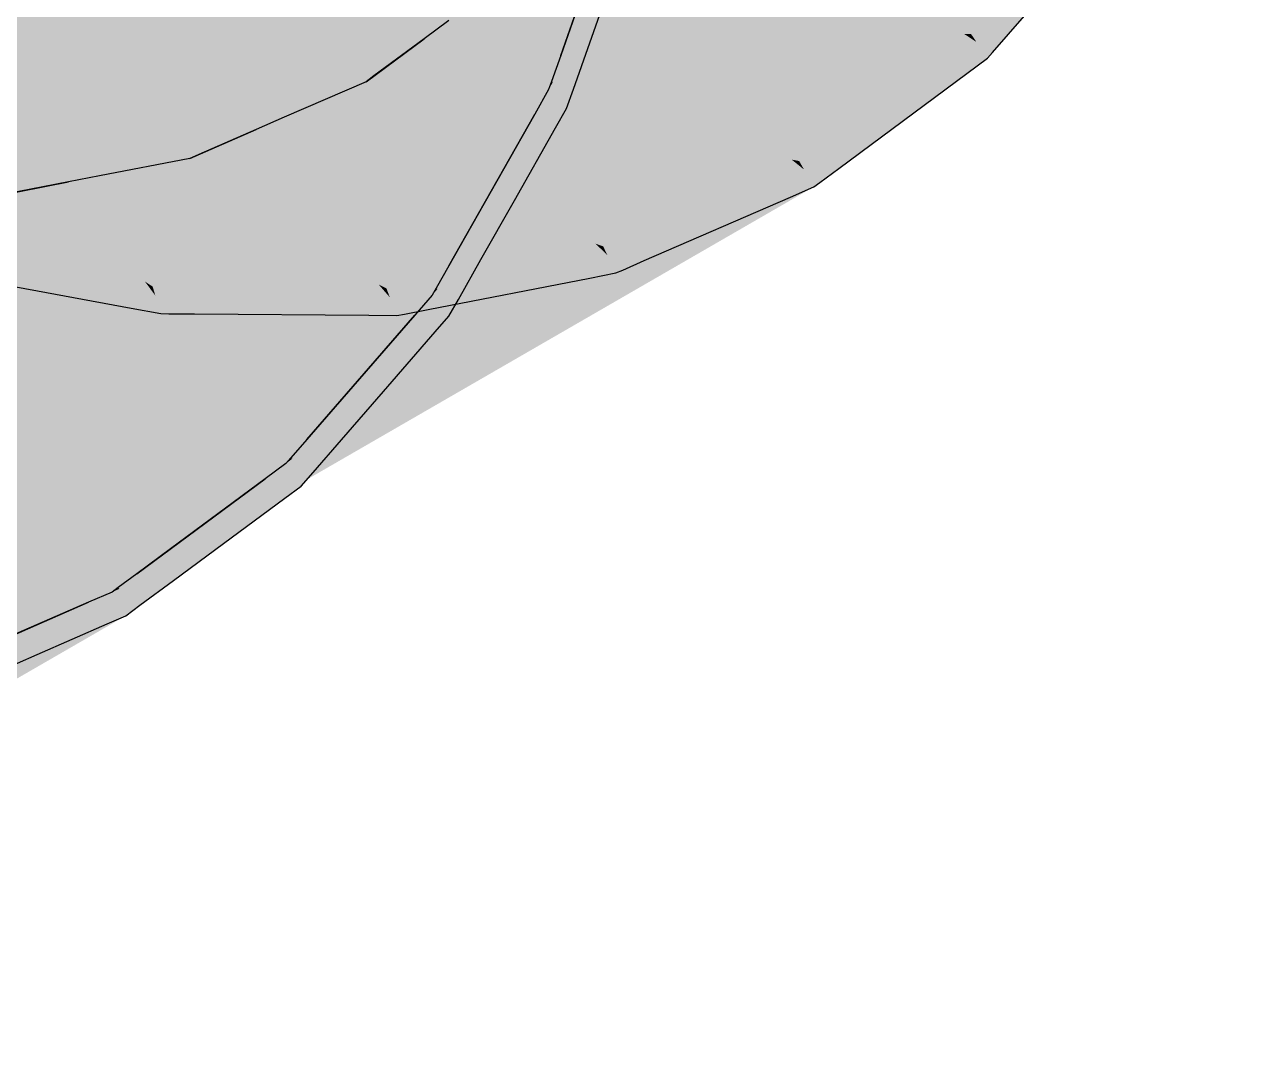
# Model space of a CAD drawing. Extents: x 0 to 420, y 0 to 297.
# Drawn here: x 328.97 to 346.88, y 187.16 to 202.12 of the extents above; entities that cross this region are included whole.
import ezdxf

# ---------------------------------------------------------------- set-up
doc = ezdxf.new("R2010")
doc.units = 0
doc.layers.add('SOMBRA', color=8, linetype='CONTINUOUS')
doc.layers.add('VISIBLE', color=7, linetype='CONTINUOUS')

msp = doc.modelspace()

# ---------------------------------------------------------------- linework, layer by layer
at = {"layer": 'SOMBRA', "color": 254}
for points in [[(319.1689, 200.1319), (341.3993, 214.4086), (341.0892, 212.7876)], [(319.1689, 200.1319), (319.479, 201.7529), (341.3993, 214.4086)], [(319.0626, 199.5762), (341.0892, 212.7876), (340.9829, 212.2319)], [(319.0626, 199.5762), (319.1689, 200.1319), (341.0892, 212.7876)], [(340.7656, 211.0958), (319.0626, 199.5762), (340.9829, 212.2319)], [(319.0072, 199.2865), (340.7656, 211.0958), (340.7316, 210.9183)], [(340.7656, 211.0958), (319.0072, 199.2865), (319.0626, 199.5762)], [(318.3004, 196.8196), (340.7316, 210.9183), (340.2207, 209.4753)], [(318.3004, 196.8196), (318.8113, 198.2626), (340.7316, 210.9183)], [(319.0072, 199.2865), (340.7316, 210.9183), (318.8113, 198.2626)], [(318.1253, 196.325), (340.2207, 209.4753), (340.0456, 208.9807)], [(318.1253, 196.325), (318.3004, 196.8196), (340.2207, 209.4753)], [(339.6875, 207.9694), (318.1253, 196.325), (340.0456, 208.9807)], [(318.034, 196.0671), (339.6875, 207.9694), (339.6316, 207.8115)], [(339.6875, 207.9694), (318.034, 196.0671), (318.1253, 196.325)], [(317.0082, 193.9155), (339.6316, 207.8115), (338.9286, 206.5712)], [(317.0082, 193.9155), (317.7113, 195.1558), (339.6316, 207.8115)], [(318.034, 196.0671), (339.6316, 207.8115), (317.7113, 195.1558)], [(316.7673, 193.4904), (338.9286, 206.5712), (338.6876, 206.1461)], [(316.7673, 193.4904), (317.0082, 193.9155), (338.9286, 206.5712)], [(338.1949, 205.277), (316.7673, 193.4904), (338.6876, 206.1461)], [(316.6416, 193.2688), (338.1949, 205.277), (338.1179, 205.1412)], [(338.1949, 205.277), (316.6416, 193.2688), (316.7673, 193.4904)], [(315.3145, 191.4693), (338.1179, 205.1412), (337.2349, 204.125)], [(315.3145, 191.4693), (316.1976, 192.4855), (338.1179, 205.1412)], [(316.6416, 193.2688), (338.1179, 205.1412), (316.1976, 192.4855)], [(315.0119, 191.1209), (337.2349, 204.125), (336.9322, 203.7766)], [(315.0119, 191.1209), (315.3145, 191.4693), (337.2349, 204.125)], [(336.3133, 203.0644), (315.0119, 191.1209), (336.9322, 203.7766)], [(313.2483, 189.5227), (336.2166, 202.9532), (335.1686, 202.1784)], [(313.2483, 189.5227), (314.2963, 190.2975), (336.2166, 202.9532)], [(314.854, 190.9393), (336.2166, 202.9532), (314.2963, 190.2975)], [(314.854, 190.9393), (336.3133, 203.0644), (336.2166, 202.9532)], [(336.3133, 203.0644), (314.854, 190.9393), (315.0119, 191.1209)], [(312.8891, 189.2571), (335.1686, 202.1784), (334.8094, 201.9128)], [(312.8891, 189.2571), (313.2483, 189.5227), (335.1686, 202.1784)], [(334.0749, 201.3697), (312.8891, 189.2571), (334.8094, 201.9128)], [(312.7018, 189.1186), (334.0749, 201.3697), (333.9602, 201.2849)], [(334.0749, 201.3697), (312.7018, 189.1186), (312.8891, 189.2571)], [(310.8448, 188.109), (333.9602, 201.2849), (332.7651, 200.7647)], [(310.8448, 188.109), (312.0398, 188.6292), (333.9602, 201.2849)], [(312.7018, 189.1186), (333.9602, 201.2849), (312.0398, 188.6292)], [(310.4352, 187.9307), (332.7651, 200.7647), (332.3555, 200.5864)], [(310.4352, 187.9307), (310.8448, 188.109), (332.7651, 200.7647)], [(331.518, 200.2218), (310.4352, 187.9307), (332.3555, 200.5864)], [(310.2216, 187.8377), (331.518, 200.2218), (331.3872, 200.1649)], [(331.518, 200.2218), (310.2216, 187.8377), (310.4352, 187.9307)], [(308.1452, 187.2525), (331.3872, 200.1649), (330.0655, 199.9082)], [(308.1452, 187.2525), (309.4668, 187.5092), (331.3872, 200.1649)], [(310.2216, 187.8377), (331.3872, 200.1649), (309.4668, 187.5092)], [(307.6922, 187.1646), (330.0655, 199.9082), (329.6125, 199.8203)], [(307.6922, 187.1646), (308.1452, 187.2525), (330.0655, 199.9082)], [(328.6863, 199.6404), (307.6922, 187.1646), (329.6125, 199.8203)]]:
    msp.add_solid(points, dxfattribs=at)
at = {"layer": 'SOMBRA', "color": 253}
for points in [[(319.5446, 202.8718), (341.3993, 214.4086), (319.479, 201.7529)], [(329.7149, 202.0861), (325.4834, 207.529), (325.2895, 208.4767)], [(329.7149, 202.0861), (325.2895, 208.4767), (329.1219, 204.0817)], [(332.7843, 202.0618), (328.2498, 207.0161), (327.9631, 207.981)], [(332.7843, 202.0618), (327.9631, 207.981), (332.0094, 204.0589)], [(329.7149, 202.0861), (328.2098, 202.3651), (325.4834, 207.529)], [(331.3587, 202.0731), (329.1219, 204.0817), (328.2498, 207.0161)], [(332.7843, 202.0618), (331.3587, 202.0731), (328.2498, 207.0161)], [(338.0208, 204.0936), (336.8031, 201.6686), (337.7159, 204.2466)], [(330.8701, 202.0769), (329.7149, 202.0861), (329.1219, 204.0817)], [(331.3587, 202.0731), (330.8701, 202.0769), (329.1219, 204.0817)], [(333.8552, 202.2698), (332.7843, 202.0618), (332.0094, 204.0589)], [(338.0208, 204.0936), (336.9443, 201.7301), (336.8031, 201.6686)], [(338.0208, 204.0936), (337.5826, 202.8562), (336.9443, 201.7301)], [(340.5106, 203.5622), (341.5756, 203.769), (342.7964, 201.9826)], [(344.9231, 203.7937), (342.7964, 201.9826), (341.5756, 203.769)], [(344.9231, 203.7937), (343.3455, 201.9782), (342.7964, 201.9826)], [(340.5106, 203.5622), (342.6948, 201.9834), (340.9928, 203.0948)], [(340.5106, 203.5622), (342.7964, 201.9826), (342.6948, 201.9834)], [(337.2555, 202.9301), (338.5248, 203.1766), (339.1978, 202.011)], [(340.9928, 203.0948), (339.1978, 202.011), (338.5248, 203.1766)], [(340.9928, 203.0948), (342.1349, 201.9878), (339.1978, 202.011)], [(340.9928, 203.0948), (342.6948, 201.9834), (342.1349, 201.9878)], [(337.2555, 202.9301), (337.8548, 202.0217), (336.8313, 202.8477)], [(337.2555, 202.9301), (338.049, 202.0201), (337.8548, 202.0217)], [(337.2555, 202.9301), (339.1978, 202.011), (338.049, 202.0201)], [(337.8548, 202.0217), (335.6298, 202.6144), (336.8313, 202.8477)], [(336.9443, 201.7301), (337.5826, 202.8562), (337.2275, 201.8534)], [(334.3082, 202.3577), (335.6298, 202.6144), (335.907, 202.0371)], [(337.8548, 202.0217), (335.907, 202.0371), (335.6298, 202.6144)], [(328.2098, 202.3651), (329.8892, 201.4996), (328.3919, 202.0201)], [(328.2098, 202.3651), (329.7149, 202.0861), (329.8892, 201.4996)], [(334.0803, 202.0515), (332.7843, 202.0618), (333.8552, 202.2698)], [(334.3082, 202.3577), (334.0803, 202.0515), (333.8552, 202.2698)], [(334.3082, 202.3577), (334.5379, 202.0479), (334.0803, 202.0515)], [(334.3082, 202.3577), (335.907, 202.0371), (334.5379, 202.0479)], [(329.311, 200.2794), (326.8385, 200.9071), (326.5921, 202.1108)], [(329.311, 200.2794), (326.5921, 202.1108), (328.7593, 201.0236)], [(328.3919, 202.0201), (328.9753, 200.9153), (328.7593, 201.0236)], [(328.3919, 202.0201), (330.2534, 200.2741), (328.9753, 200.9153)], [(328.3919, 202.0201), (329.8892, 201.4996), (330.2534, 200.2741)], [(332.0193, 200.759), (329.8892, 201.4996), (329.7149, 202.0861)], [(331.0833, 201.8324), (329.7149, 202.0861), (330.8701, 202.0769)], [(332.0193, 200.759), (329.7149, 202.0861), (331.0833, 201.8324)], [(331.3587, 202.0731), (331.0833, 201.8324), (330.8701, 202.0769)], [(331.3587, 202.0731), (331.5664, 201.7429), (331.0833, 201.8324)], [(331.3587, 202.0731), (333.012, 201.4749), (331.5664, 201.7429)], [(331.3587, 202.0731), (332.7843, 202.0618), (333.012, 201.4749)], [(335.0685, 201.0936), (333.012, 201.4749), (332.7843, 202.0618)], [(335.0685, 201.0936), (332.7843, 202.0618), (334.0803, 202.0515)], [(334.5379, 202.0479), (335.0685, 201.0936), (334.0803, 202.0515)], [(334.5379, 202.0479), (335.2735, 201.0556), (335.0685, 201.0936)], [(334.5379, 202.0479), (336.4864, 200.8308), (335.2735, 201.0556)], [(334.5379, 202.0479), (335.907, 202.0371), (336.4864, 200.8308)], [(338.5056, 201.4965), (336.4864, 200.8308), (335.907, 202.0371)], [(338.5056, 201.4965), (335.907, 202.0371), (337.8548, 202.0217)], [(338.049, 202.0201), (338.5056, 201.4965), (337.8548, 202.0217)], [(338.049, 202.0201), (340.1786, 200.1463), (338.5056, 201.4965)], [(338.049, 202.0201), (340.2859, 200.1264), (340.1786, 200.1463)], [(338.049, 202.0201), (339.1978, 202.011), (340.2859, 200.1264)], [(342.738, 201.4032), (340.2859, 200.1264), (339.1978, 202.011)], [(342.738, 201.4032), (339.1978, 202.011), (342.1349, 201.9878)], [(331.5664, 201.7429), (332.0193, 200.759), (331.0833, 201.8324)], [(336.9443, 201.7301), (337.2275, 201.8534), (336.9881, 201.1772)], [(342.8773, 201.8642), (342.738, 201.4032), (342.1349, 201.9878)], [(342.8773, 201.8642), (342.1349, 201.9878), (342.6948, 201.9834)], [(342.7964, 201.9826), (342.8773, 201.8642), (342.6948, 201.9834)], [(342.8773, 201.8642), (343.0398, 201.6264), (342.738, 201.4032)], [(343.3455, 201.9782), (342.8773, 201.8642), (342.7964, 201.9826)], [(343.3455, 201.9782), (343.1128, 201.7104), (342.8773, 201.8642)], [(343.1128, 201.7104), (343.0398, 201.6264), (342.8773, 201.8642)], [(331.5664, 201.7429), (332.2316, 200.6852), (332.0193, 200.759)], [(331.5664, 201.7429), (333.4878, 200.2485), (332.2316, 200.6852)], [(331.5664, 201.7429), (333.012, 201.4749), (333.4878, 200.2485)], [(336.9443, 201.7301), (336.6897, 201.281), (336.6685, 201.2884)], [(336.9443, 201.7301), (336.6685, 201.2884), (336.8031, 201.6686)], [(336.9443, 201.7301), (336.9881, 201.1772), (336.6897, 201.281)], [(332.6143, 200.0767), (330.2534, 200.2741), (329.8892, 201.4996)], [(332.6143, 200.0767), (329.8892, 201.4996), (332.0193, 200.759)], [(335.6968, 200.4846), (333.4878, 200.2485), (333.012, 201.4749)], [(335.6968, 200.4846), (333.012, 201.4749), (335.0685, 201.0936)], [(338.5056, 201.4965), (339.5874, 200.2559), (336.4864, 200.8308)], [(338.5056, 201.4965), (340.1786, 200.1463), (339.5874, 200.2559)], [(342.738, 201.4032), (340.8656, 200.0189), (340.2859, 200.1264)], [(336.8876, 200.8932), (336.4238, 200.8118), (336.6263, 201.169)], [(336.6897, 201.281), (336.6263, 201.169), (336.6685, 201.2884)], [(336.9881, 201.1772), (336.6263, 201.169), (336.6897, 201.281)], [(336.9881, 201.1772), (336.8876, 200.8932), (336.6263, 201.169)], [(328.9753, 200.9153), (329.311, 200.2794), (328.7593, 201.0236)], [(335.2735, 201.0556), (335.6968, 200.4846), (335.0685, 201.0936)], [(335.2735, 201.0556), (337.3121, 198.9189), (335.6968, 200.4846)], [(335.2735, 201.0556), (337.4231, 198.8803), (337.3121, 198.9189)], [(335.2735, 201.0556), (336.4864, 200.8308), (337.4231, 198.8803)], [(330.5262, 197.9778), (327.2367, 198.9609), (326.8385, 200.9071)], [(330.5262, 197.9778), (326.8385, 200.9071), (330.1062, 198.7732)], [(329.311, 200.2794), (330.1062, 198.7732), (326.8385, 200.9071)], [(328.9753, 200.9153), (330.7293, 198.3663), (329.311, 200.2794)], [(328.9753, 200.9153), (330.8423, 198.2925), (330.7293, 198.3663)], [(328.9753, 200.9153), (330.2534, 200.2741), (330.8423, 198.2925)], [(332.2316, 200.6852), (332.6143, 200.0767), (332.0193, 200.759)], [(336.7286, 200.6128), (335.1678, 198.5962), (336.4238, 200.8118)], [(336.8876, 200.8932), (336.7286, 200.6128), (336.4238, 200.8118)], [(340.1586, 199.6008), (337.4231, 198.8803), (336.4864, 200.8308)], [(340.1586, 199.6008), (336.4864, 200.8308), (339.5874, 200.2559)], [(332.2316, 200.6852), (334.1442, 198.3222), (332.6143, 200.0767)], [(332.2316, 200.6852), (334.2572, 198.2655), (334.1442, 198.3222)], [(332.2316, 200.6852), (333.4878, 200.2485), (334.2572, 198.2655)], [(336.7286, 200.6128), (335.3239, 198.6265), (335.1678, 198.5962)], [(336.7286, 200.6128), (336.1258, 199.5492), (335.3239, 198.6265)], [(335.6968, 200.4846), (336.6997, 199.1318), (333.4878, 200.2485)], [(335.6968, 200.4846), (337.3121, 198.9189), (336.6997, 199.1318)], [(329.311, 200.2794), (330.7293, 198.3663), (330.1062, 198.7732)], [(334, 197.8734), (330.8423, 198.2925), (330.2534, 200.2741)], [(332.6143, 200.0767), (333.5212, 198.6347), (330.2534, 200.2741)], [(334, 197.8734), (330.2534, 200.2741), (333.5212, 198.6347)], [(337.2293, 198.4175), (334.2572, 198.2655), (333.4878, 200.2485)], [(337.2293, 198.4175), (333.4878, 200.2485), (336.6997, 199.1318)], [(340.3579, 200.0016), (340.1586, 199.6008), (339.5874, 200.2559)], [(340.3579, 200.0016), (339.5874, 200.2559), (340.1786, 200.1463)], [(332.6143, 200.0767), (334.1442, 198.3222), (333.5212, 198.6347)], [(340.2859, 200.1264), (340.3579, 200.0016), (340.1786, 200.1463)], [(340.8656, 200.0189), (340.3579, 200.0016), (340.2859, 200.1264)], [(340.3579, 200.0016), (340.5028, 199.7507), (340.1586, 199.6008)], [(340.8656, 200.0189), (340.5894, 199.8147), (340.3579, 200.0016)], [(340.5894, 199.8147), (340.5028, 199.7507), (340.3579, 200.0016)], [(335.3239, 198.6265), (336.1258, 199.5492), (335.6372, 198.6873)], [(340.1586, 199.6008), (338.0237, 198.6715), (337.4231, 198.8803)], [(337.4852, 198.7511), (337.2293, 198.4175), (336.6997, 199.1318)], [(337.4852, 198.7511), (336.6997, 199.1318), (337.3121, 198.9189)], [(330.5262, 197.9778), (327.8372, 198.4763), (327.2367, 198.9609)], [(337.4231, 198.8803), (337.4852, 198.7511), (337.3121, 198.9189)], [(338.0237, 198.6715), (337.4852, 198.7511), (337.4231, 198.8803)], [(330.8813, 198.1613), (330.5262, 197.9778), (330.1062, 198.7732)], [(330.8813, 198.1613), (330.1062, 198.7732), (330.7293, 198.3663)], [(334.3082, 198.1342), (334, 197.8734), (333.5212, 198.6347)], [(334.3082, 198.1342), (333.5212, 198.6347), (334.1442, 198.3222)], [(335.3239, 198.6265), (335.0041, 198.2585), (334.9826, 198.2693)], [(335.3239, 198.6265), (334.9826, 198.2693), (335.1678, 198.5962)], [(335.3239, 198.6265), (335.3078, 198.1062), (335.0041, 198.2585)], [(335.3239, 198.6265), (335.6372, 198.6873), (335.3078, 198.1062)], [(337.4852, 198.7511), (337.6099, 198.4914), (337.2293, 198.4175)], [(337.7087, 198.5344), (337.6099, 198.4914), (337.4852, 198.7511)], [(338.0237, 198.6715), (337.7087, 198.5344), (337.4852, 198.7511)], [(330.8423, 198.2925), (330.8813, 198.1613), (330.7293, 198.3663)], [(331.4532, 197.8935), (330.8813, 198.1613), (330.8423, 198.2925)], [(334, 197.8734), (331.4532, 197.8935), (330.8423, 198.2925)], [(334.2572, 198.2655), (334.3082, 198.1342), (334.1442, 198.3222)], [(337.2293, 198.4175), (334.8682, 197.959), (334.2572, 198.2655)], [(334.8682, 197.959), (334.3082, 198.1342), (334.2572, 198.2655)], [(335.0041, 198.2585), (334.9244, 198.1668), (334.9826, 198.2693)], [(335.3078, 198.1062), (334.9244, 198.1668), (335.0041, 198.2585)], [(330.8813, 198.1613), (330.9597, 197.8974), (330.5262, 197.9778)], [(331.0775, 197.8965), (330.9597, 197.8974), (330.8813, 198.1613)], [(331.4532, 197.8935), (331.0775, 197.8965), (330.8813, 198.1613)], [(334.3082, 198.1342), (334.4106, 197.8701), (334, 197.8734)], [(334.5199, 197.8914), (334.4106, 197.8701), (334.3082, 198.1342)], [(334.8682, 197.959), (334.5199, 197.8914), (334.3082, 198.1342)], [(335.1694, 197.8621), (334.6701, 197.8741), (334.9244, 198.1668)], [(335.3078, 198.1062), (335.1694, 197.8621), (334.9244, 198.1668)], [(334.9697, 197.6323), (333.0925, 196.0586), (334.6701, 197.8741)], [(335.1694, 197.8621), (334.9697, 197.6323), (334.6701, 197.8741)], [(334.9697, 197.6323), (333.2608, 196.0573), (333.0925, 196.0586)], [(334.9697, 197.6323), (334.2124, 196.7608), (333.2608, 196.0573)], [(333.2608, 196.0573), (334.2124, 196.7608), (333.5988, 196.0546)], [(333.2608, 196.0573), (332.8598, 195.7908), (333.0925, 196.0586)], [(333.2608, 196.0573), (332.8813, 195.7767), (332.8598, 195.7908)], [(333.2608, 196.0573), (333.185, 195.5784), (332.8813, 195.7767)], [(333.2608, 196.0573), (333.5988, 196.0546), (333.185, 195.5784)], [(332.8813, 195.7767), (332.7867, 195.7068), (332.8598, 195.7908)], [(333.185, 195.5784), (332.7867, 195.7068), (332.8813, 195.7767)], [(333.0111, 195.3784), (332.4849, 195.4836), (332.7867, 195.7068)], [(333.185, 195.5784), (333.0111, 195.3784), (332.7867, 195.7068)], [(332.7742, 195.2032), (330.6126, 194.0993), (332.4849, 195.4836)], [(333.0111, 195.3784), (332.7742, 195.2032), (332.4849, 195.4836)], [(332.7742, 195.2032), (330.7903, 194.0664), (330.6126, 194.0993)], [(332.7742, 195.2032), (331.8755, 194.5387), (330.7903, 194.0664)], [(330.7903, 194.0664), (331.8755, 194.5387), (331.1471, 194.0002)], [(330.7903, 194.0664), (330.3364, 193.8951), (330.6126, 194.0993)], [(330.7903, 194.0664), (330.3576, 193.878), (330.3364, 193.8951)], [(330.7903, 194.0664), (330.656, 193.6372), (330.3576, 193.878)], [(330.7903, 194.0664), (331.1471, 194.0002), (330.656, 193.6372)], [(330.4497, 193.4847), (329.9055, 193.6812), (330.2497, 193.8311)], [(330.3576, 193.878), (330.2497, 193.8311), (330.3364, 193.8951)], [(330.656, 193.6372), (330.2497, 193.8311), (330.3576, 193.878)], [(330.656, 193.6372), (330.4497, 193.4847), (330.2497, 193.8311)], [(330.1795, 193.367), (327.7706, 192.7519), (329.9055, 193.6812)], [(330.4497, 193.4847), (330.1795, 193.367), (329.9055, 193.6812)], [(330.1795, 193.367), (327.9547, 192.6879), (327.7706, 192.7519)], [(330.1795, 193.367), (329.1547, 192.921), (327.9547, 192.6879)], [(327.9547, 192.6879), (329.1547, 192.921), (328.3242, 192.5594)]]:
    msp.add_solid(points, dxfattribs=at)
at = {"layer": 'SOMBRA', "color": 252}
for points in [[(346.6768, 206.7314), (346.8793, 207.0886), (336.6263, 201.169)], [(336.6685, 201.2884), (336.6263, 201.169), (346.8793, 207.0886)], [(336.6685, 201.2884), (346.8793, 207.0886), (345.8829, 206.6083)], [(341.0724, 202.0052), (346.6768, 206.7314), (336.4238, 200.8118)], [(346.6768, 206.7314), (336.6263, 201.169), (336.4238, 200.8118)], [(341.0724, 202.0052), (345.4209, 204.5158), (346.6768, 206.7314)], [(336.8031, 201.6686), (336.6685, 201.2884), (345.8829, 206.6083)], [(336.8031, 201.6686), (345.8829, 206.6083), (342.7075, 205.0775)], [(332.7651, 200.7647), (328.6004, 205.9674), (329.0566, 205.0176)], [(332.7651, 200.7647), (332.8643, 203.1829), (328.6004, 205.9674)], [(334.8094, 201.9128), (331.253, 205.9738), (332.8643, 203.1829)], [(334.8094, 201.9128), (335.1686, 202.1784), (331.253, 205.9738)], [(330.0655, 199.9082), (326.2528, 205.5115), (326.6274, 204.5459)], [(330.0655, 199.9082), (330.4438, 202.1292), (326.2528, 205.5115)], [(336.8031, 201.6686), (342.7075, 205.0775), (337.0433, 202.347)], [(332.3555, 200.5864), (329.0566, 205.0176), (330.4438, 202.1292)], [(332.3555, 200.5864), (332.7651, 200.7647), (329.0566, 205.0176)], [(329.6125, 199.8203), (326.6274, 204.5459), (327.7668, 201.6094)], [(329.6125, 199.8203), (330.0655, 199.9082), (326.6274, 204.5459)], [(338.0208, 204.0936), (338.1363, 204.4199), (328.2368, 198.7044)], [(328.2978, 199.0235), (328.2368, 198.7044), (338.1363, 204.4199)], [(328.2978, 199.0235), (338.1363, 204.4199), (337.4, 204.2787)], [(341.0724, 202.0052), (345.2356, 204.1889), (345.4209, 204.5158)], [(328.4431, 199.7831), (328.2978, 199.0235), (337.4, 204.2787)], [(328.4431, 199.7831), (337.4, 204.2787), (335.6474, 203.9425)], [(341.0724, 202.0052), (344.1971, 203.5893), (345.2356, 204.1889)], [(338.0208, 204.0936), (328.2368, 198.7044), (329.0371, 198.9069)], [(337.5826, 202.8562), (338.0208, 204.0936), (329.0371, 198.9069)], [(344.9231, 203.7937), (345.1775, 204.0864), (334.9244, 198.1668)], [(334.9826, 198.2693), (334.9244, 198.1668), (345.1775, 204.0864)], [(334.9826, 198.2693), (345.1775, 204.0864), (344.1971, 203.5893)], [(328.4431, 199.7831), (335.6474, 203.9425), (333.0479, 203.4439)], [(338.9968, 199.4675), (344.9231, 203.7937), (334.6701, 197.8741)], [(344.9231, 203.7937), (334.9244, 198.1668), (334.6701, 197.8741)], [(338.9968, 199.4675), (343.3455, 201.9782), (344.9231, 203.7937)], [(328.4431, 199.7831), (333.0479, 203.4439), (328.6586, 200.9097)], [(333.0479, 203.4439), (328.9246, 202.2999), (328.6586, 200.9097)], [(335.1678, 198.5962), (334.9826, 198.2693), (344.1971, 203.5893)], [(335.1678, 198.5962), (344.1971, 203.5893), (341.0724, 202.0052)], [(332.7651, 200.7647), (333.9602, 201.2849), (332.8643, 203.1829)], [(333.9602, 201.2849), (334.8094, 201.9128), (332.8643, 203.1829)], [(337.5826, 202.8562), (329.0371, 198.9069), (332.0724, 199.6749)], [(334.5323, 200.2973), (337.5826, 202.8562), (332.0724, 199.6749)], [(334.5323, 200.2973), (337.2275, 201.8534), (337.5826, 202.8562)], [(330.0655, 199.9082), (331.3872, 200.1649), (330.4438, 202.1292)], [(331.3872, 200.1649), (332.3555, 200.5864), (330.4438, 202.1292)], [(334.5323, 200.2973), (336.9881, 201.1772), (337.2275, 201.8534)], [(335.1678, 198.5962), (341.0724, 202.0052), (335.4983, 199.1792)], [(341.0724, 202.0052), (336.4238, 200.8118), (335.4983, 199.1792)], [(338.9968, 199.4675), (343.1128, 201.7104), (343.3455, 201.9782)], [(338.9968, 199.4675), (342.0742, 201.1108), (343.1128, 201.7104)], [(342.0742, 201.1108), (343.0398, 201.6264), (343.1128, 201.7104)], [(328.5416, 199.6123), (329.6125, 199.8203), (327.7668, 201.6094)], [(342.738, 201.4032), (343.0398, 201.6264), (332.7867, 195.7068)], [(332.8598, 195.7908), (332.7867, 195.7068), (343.0398, 201.6264)], [(332.8598, 195.7908), (343.0398, 201.6264), (342.0742, 201.1108)], [(336.5171, 197.5083), (342.738, 201.4032), (332.4849, 195.4836)], [(342.738, 201.4032), (332.7867, 195.7068), (332.4849, 195.4836)], [(336.5171, 197.5083), (340.8656, 200.0189), (342.738, 201.4032)], [(334.5323, 200.2973), (336.1908, 200.7169), (336.9881, 201.1772)], [(336.1908, 200.7169), (336.8876, 200.8932), (336.9881, 201.1772)], [(333.0925, 196.0586), (332.8598, 195.7908), (342.0742, 201.1108)], [(333.0925, 196.0586), (342.0742, 201.1108), (338.9968, 199.4675)], [(336.7286, 200.6128), (336.8876, 200.8932), (326.9881, 195.1777)], [(327.0886, 195.4618), (326.9881, 195.1777), (336.8876, 200.8932)], [(327.0886, 195.4618), (336.8876, 200.8932), (336.1908, 200.7169)], [(336.7286, 200.6128), (326.9881, 195.1777), (327.745, 195.4261)], [(327.328, 196.1379), (327.0886, 195.4618), (336.1908, 200.7169)], [(327.328, 196.1379), (336.1908, 200.7169), (334.5323, 200.2973)], [(336.1258, 199.5492), (336.7286, 200.6128), (327.745, 195.4261)], [(327.328, 196.1379), (334.5323, 200.2973), (332.0724, 199.6749)], [(336.5171, 197.5083), (340.5894, 199.8147), (340.8656, 200.0189)], [(340.1586, 199.6008), (340.5028, 199.7507), (330.2497, 193.8311)], [(330.3364, 193.8951), (330.2497, 193.8311), (340.5028, 199.7507)], [(330.3364, 193.8951), (340.5028, 199.7507), (339.551, 199.2152)], [(336.5171, 197.5083), (339.551, 199.2152), (340.5894, 199.8147)], [(339.551, 199.2152), (340.5028, 199.7507), (340.5894, 199.8147)], [(327.328, 196.1379), (332.0724, 199.6749), (327.6831, 197.1407)], [(332.0724, 199.6749), (328.1213, 198.3782), (327.6831, 197.1407)], [(336.1258, 199.5492), (327.745, 195.4261), (330.6156, 196.3679)], [(332.0724, 199.6749), (329.0371, 198.9069), (328.1213, 198.3782)], [(333.6749, 196.1608), (340.1586, 199.6008), (329.9055, 193.6812)], [(340.1586, 199.6008), (330.2497, 193.8311), (329.9055, 193.6812)], [(332.942, 197.1312), (336.1258, 199.5492), (330.6156, 196.3679)], [(332.942, 197.1312), (335.6372, 198.6873), (336.1258, 199.5492)], [(333.6749, 196.1608), (338.0237, 198.6715), (340.1586, 199.6008)], [(333.0925, 196.0586), (338.9968, 199.4675), (333.5076, 196.5363)], [(338.9968, 199.4675), (334.6701, 197.8741), (333.5076, 196.5363)], [(330.6126, 194.0993), (330.3364, 193.8951), (339.551, 199.2152)], [(330.6126, 194.0993), (339.551, 199.2152), (336.5171, 197.5083)], [(329.0371, 198.9069), (328.2368, 198.7044), (328.1213, 198.3782)], [(332.942, 197.1312), (335.3078, 198.1062), (335.6372, 198.6873)], [(333.6749, 196.1608), (337.7087, 198.5344), (338.0237, 198.6715)], [(323.4887, 195.9657), (327.8372, 198.4763), (330.5262, 197.9778)], [(337.2293, 198.4175), (337.6099, 198.4914), (327.3569, 192.5718)], [(327.4557, 192.6148), (327.3569, 192.5718), (337.6099, 198.4914)], [(327.4557, 192.6148), (337.6099, 198.4914), (336.6701, 197.9348)], [(333.6749, 196.1608), (336.6701, 197.9348), (337.7087, 198.5344)], [(336.6701, 197.9348), (337.6099, 198.4914), (337.7087, 198.5344)], [(330.5196, 195.4483), (337.2293, 198.4175), (326.9762, 192.4979)], [(337.2293, 198.4175), (327.3569, 192.5718), (326.9762, 192.4979)], [(330.5196, 195.4483), (334.8682, 197.959), (337.2293, 198.4175)], [(332.942, 197.1312), (334.5105, 197.6459), (335.3078, 198.1062)], [(334.5105, 197.6459), (335.1694, 197.8621), (335.3078, 198.1062)], [(323.4887, 195.9657), (330.5262, 197.9778), (320.2731, 192.0582)], [(330.5262, 197.9778), (320.7066, 191.9778), (320.2731, 192.0582)], [(330.5262, 197.9778), (330.9597, 197.8974), (320.7066, 191.9778)], [(320.8245, 191.9769), (320.7066, 191.9778), (330.9597, 197.8974)], [(320.8245, 191.9769), (330.9597, 197.8974), (330.039, 197.2969)], [(327.1046, 195.3829), (331.0775, 197.8965), (331.4532, 197.8935)], [(327.1046, 195.3829), (330.039, 197.2969), (331.0775, 197.8965)], [(327.1046, 195.3829), (331.4532, 197.8935), (334, 197.8734)], [(327.7706, 192.7519), (327.4557, 192.6148), (336.6701, 197.9348)], [(327.7706, 192.7519), (336.6701, 197.9348), (333.6749, 196.1608)], [(330.039, 197.2969), (330.9597, 197.8974), (331.0775, 197.8965)], [(330.5196, 195.4483), (334.5199, 197.8914), (334.8682, 197.959)], [(330.5196, 195.4483), (333.4813, 197.2917), (334.5199, 197.8914)], [(333.4813, 197.2917), (334.4106, 197.8701), (334.5199, 197.8914)], [(327.1046, 195.3829), (334, 197.8734), (323.747, 191.9538)], [(334, 197.8734), (324.1576, 191.9505), (323.747, 191.9538)], [(334, 197.8734), (334.4106, 197.8701), (324.1576, 191.9505)], [(324.2669, 191.9718), (324.1576, 191.9505), (334.4106, 197.8701)], [(324.2669, 191.9718), (334.4106, 197.8701), (333.4813, 197.2917)], [(334.9697, 197.6323), (335.1694, 197.8621), (325.2699, 192.1466)], [(325.4083, 192.3907), (325.2699, 192.1466), (335.1694, 197.8621)], [(325.4083, 192.3907), (335.1694, 197.8621), (334.5105, 197.6459)], [(334.9697, 197.6323), (325.2699, 192.1466), (325.9861, 192.4456)], [(325.7377, 192.9718), (325.4083, 192.3907), (334.5105, 197.6459)], [(325.7377, 192.9718), (334.5105, 197.6459), (332.942, 197.1312)], [(334.2124, 196.7608), (334.9697, 197.6323), (325.9861, 192.4456)], [(330.6126, 194.0993), (336.5171, 197.5083), (331.1052, 194.4636)], [(336.5171, 197.5083), (332.4849, 195.4836), (331.1052, 194.4636)], [(321.2002, 191.9739), (320.8245, 191.9769), (330.039, 197.2969)], [(321.2002, 191.9739), (330.039, 197.2969), (327.1046, 195.3829)], [(324.6151, 192.0394), (324.2669, 191.9718), (333.4813, 197.2917)], [(324.6151, 192.0394), (333.4813, 197.2917), (330.5196, 195.4483)], [(325.7377, 192.9718), (332.942, 197.1312), (330.6156, 196.3679)], [(334.2124, 196.7608), (325.9861, 192.4456), (328.7023, 193.5795)], [(330.9035, 194.4985), (334.2124, 196.7608), (328.7023, 193.5795)], [(330.9035, 194.4985), (333.5988, 196.0546), (334.2124, 196.7608)], [(325.7377, 192.9718), (330.6156, 196.3679), (326.2263, 193.8338)], [(330.6156, 196.3679), (326.8291, 194.8973), (326.2263, 193.8338)], [(330.6156, 196.3679), (327.745, 195.4261), (326.8291, 194.8973)], [(327.7706, 192.7519), (333.6749, 196.1608), (328.3324, 192.9965)], [(333.6749, 196.1608), (329.9055, 193.6812), (328.3324, 192.9965)], [(330.9035, 194.4985), (333.185, 195.5784), (333.5988, 196.0546)], [(330.9035, 194.4985), (332.3877, 195.1181), (333.185, 195.5784)], [(332.3877, 195.1181), (333.0111, 195.3784), (333.185, 195.5784)], [(324.6151, 192.0394), (330.5196, 195.4483), (325.2364, 192.16)], [(330.5196, 195.4483), (326.9762, 192.4979), (325.2364, 192.16)], [(332.7742, 195.2032), (333.0111, 195.3784), (323.1116, 189.6629)], [(323.2855, 189.863), (323.1116, 189.6629), (333.0111, 195.3784)], [(323.2855, 189.863), (333.0111, 195.3784), (332.3877, 195.1181)], [(332.7742, 195.2032), (323.1116, 189.6629), (323.7905, 190.0164)], [(323.6993, 190.3391), (323.2855, 189.863), (332.3877, 195.1181)], [(323.6993, 190.3391), (332.3877, 195.1181), (330.9035, 194.4985)], [(331.8755, 194.5387), (332.7742, 195.2032), (323.7905, 190.0164)], [(323.6993, 190.3391), (330.9035, 194.4985), (328.7023, 193.5795)], [(331.8755, 194.5387), (323.7905, 190.0164), (326.3653, 191.3574)], [(328.4519, 192.4442), (331.8755, 194.5387), (326.3653, 191.3574)], [(328.4519, 192.4442), (331.1471, 194.0002), (331.8755, 194.5387)], [(328.4519, 192.4442), (330.656, 193.6372), (331.1471, 194.0002)], [(328.4519, 192.4442), (329.8588, 193.1769), (330.656, 193.6372)], [(329.8588, 193.1769), (330.4497, 193.4847), (330.656, 193.6372)], [(330.1795, 193.367), (330.4497, 193.4847), (320.5503, 187.7692)], [(320.7565, 187.9217), (320.5503, 187.7692), (330.4497, 193.4847)], [(320.7565, 187.9217), (330.4497, 193.4847), (329.8588, 193.1769)], [(330.1795, 193.367), (320.5503, 187.7692), (321.1959, 188.1804)], [(329.1547, 192.921), (330.1795, 193.367), (321.1959, 188.1804)], [(321.2476, 188.2848), (320.7565, 187.9217), (329.8588, 193.1769)], [(321.2476, 188.2848), (329.8588, 193.1769), (328.4519, 192.4442)], [(329.1547, 192.921), (321.1959, 188.1804), (323.6446, 189.7397)], [(325.629, 191.0033), (329.1547, 192.921), (323.6446, 189.7397)], [(325.629, 191.0033), (328.3242, 192.5594), (329.1547, 192.921)]]:
    msp.add_solid(points, dxfattribs=at)
at = {"layer": 'VISIBLE'}
for p, q in [((336.8031, 201.6686), (337.7159, 204.2466)), ((343.3455, 201.9782), (344.9231, 203.7937)), ((337.2275, 201.8534), (337.5826, 202.8562)), ((337.0433, 202.347), (336.8031, 201.6686)), ((335.1686, 202.1784), (334.8094, 201.9128)), ((333.9602, 201.2849), (334.8094, 201.9128)), ((334.8094, 201.9128), (334.0749, 201.3697)), ((336.9881, 201.1772), (337.2275, 201.8534)), ((343.1128, 201.7104), (343.3455, 201.9782)), ((336.8031, 201.6686), (336.6685, 201.2884)), ((343.0398, 201.6264), (343.1128, 201.7104)), ((342.738, 201.4032), (343.0398, 201.6264)), ((334.0749, 201.3697), (333.9602, 201.2849)), ((340.8656, 200.0189), (342.738, 201.4032)), ((333.9602, 201.2849), (332.7651, 200.7647)), ((336.6263, 201.169), (336.4238, 200.8118)), ((336.6685, 201.2884), (336.6263, 201.169)), ((336.8876, 200.8932), (336.9881, 201.1772)), ((332.7651, 200.7647), (332.3555, 200.5864)), ((335.1678, 198.5962), (336.4238, 200.8118)), ((336.4238, 200.8118), (335.4983, 199.1792)), ((336.7286, 200.6128), (336.8876, 200.8932)), ((331.3872, 200.1649), (332.3555, 200.5864)), ((332.3555, 200.5864), (331.518, 200.2218)), ((336.1258, 199.5492), (336.7286, 200.6128)), ((331.518, 200.2218), (331.3872, 200.1649)), ((331.3872, 200.1649), (330.0655, 199.9082)), ((330.0655, 199.9082), (329.6125, 199.8203)), ((340.5894, 199.8147), (340.8656, 200.0189)), ((328.5416, 199.6123), (329.6125, 199.8203)), ((329.6125, 199.8203), (328.6863, 199.6404)), ((340.1586, 199.6008), (340.5028, 199.7507)), ((340.5028, 199.7507), (340.5894, 199.8147)), ((335.6372, 198.6873), (336.1258, 199.5492)), ((338.0237, 198.6715), (340.1586, 199.6008)), ((335.4983, 199.1792), (335.1678, 198.5962)), ((335.3078, 198.1062), (335.6372, 198.6873)), ((337.7087, 198.5344), (338.0237, 198.6715)), ((327.8372, 198.4763), (330.5262, 197.9778)), ((335.1678, 198.5962), (334.9826, 198.2693)), ((337.2293, 198.4175), (337.6099, 198.4914)), ((337.6099, 198.4914), (337.7087, 198.5344)), ((334.8682, 197.959), (337.2293, 198.4175)), ((334.9826, 198.2693), (334.9244, 198.1668)), ((334.9244, 198.1668), (334.6701, 197.8741)), ((335.1694, 197.8621), (335.3078, 198.1062)), ((330.5262, 197.9778), (330.9597, 197.8974)), ((330.9597, 197.8974), (331.0775, 197.8965)), ((331.0775, 197.8965), (331.4532, 197.8935)), ((331.4532, 197.8935), (334, 197.8734)), ((334.4106, 197.8701), (334.5199, 197.8914)), ((334.5199, 197.8914), (334.8682, 197.959)), ((333.0925, 196.0586), (334.6701, 197.8741)), ((334.6701, 197.8741), (333.5076, 196.5363)), ((334, 197.8734), (334.4106, 197.8701)), ((334.9697, 197.6323), (335.1694, 197.8621)), ((334.2124, 196.7608), (334.9697, 197.6323)), ((333.5988, 196.0546), (334.2124, 196.7608)), ((333.5076, 196.5363), (333.0925, 196.0586)), ((333.0925, 196.0586), (332.8598, 195.7908)), ((333.185, 195.5784), (333.5988, 196.0546)), ((332.8598, 195.7908), (332.7867, 195.7068)), ((332.7867, 195.7068), (332.4849, 195.4836)), ((333.0111, 195.3784), (333.185, 195.5784)), ((330.6126, 194.0993), (332.4849, 195.4836)), ((332.4849, 195.4836), (331.1052, 194.4636)), ((332.7742, 195.2032), (333.0111, 195.3784)), ((331.8755, 194.5387), (332.7742, 195.2032)), ((331.1471, 194.0002), (331.8755, 194.5387)), ((331.1052, 194.4636), (330.6126, 194.0993)), ((330.6126, 194.0993), (330.3364, 193.8951)), ((330.656, 193.6372), (331.1471, 194.0002)), ((330.2497, 193.8311), (329.9055, 193.6812)), ((330.3364, 193.8951), (330.2497, 193.8311)), ((327.7706, 192.7519), (329.9055, 193.6812)), ((329.9055, 193.6812), (328.3324, 192.9965)), ((330.4497, 193.4847), (330.656, 193.6372)), ((330.1795, 193.367), (330.4497, 193.4847)), ((329.1547, 192.921), (330.1795, 193.367)), ((328.3242, 192.5594), (329.1547, 192.921))]:
    msp.add_line(p, q, dxfattribs=at)

doc.saveas('drawing.dxf')
